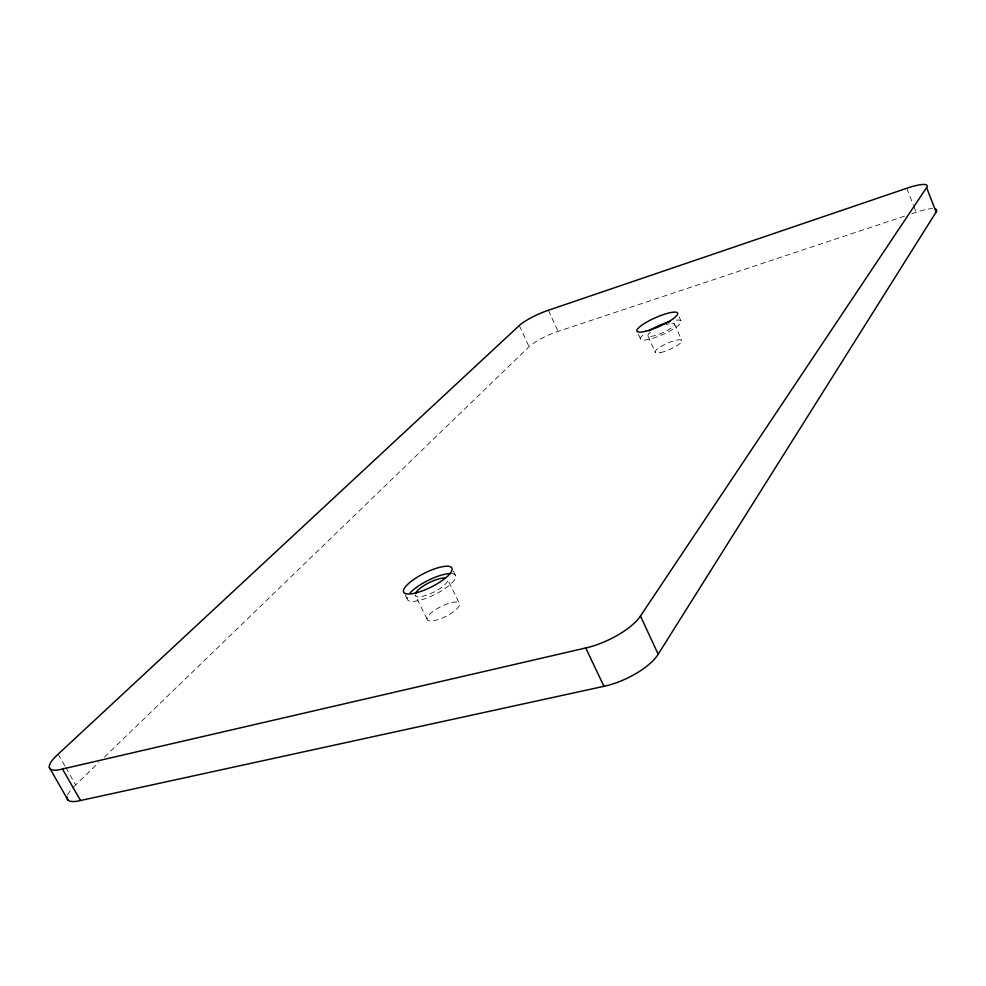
<?xml version="1.0" encoding="UTF-8"?>
<svg xmlns="http://www.w3.org/2000/svg" width="986" height="986" viewBox="0 0 986 986"><rect width="100%" height="100%" fill="white"/><g stroke="black" fill="none" stroke-linecap="round" stroke-linejoin="round"><path stroke-width="0.74" stroke-dasharray="4.93 3.7" d="M73.728 786.779A37.949 10.772 -30.1 0 1 75.663 784.905L98.883 762.461M104.417 757.125L529.075 346.727A23.664 4.733 -24.6 0 1 558.039 331.407L904.495 216.144M911.803 213.703L916.191 212.249A27.164 5.78 -22.1 0 1 932.522 208.638M58.137 754.179L65.002 766.196M65.754 767.539L75.663 784.905M427.074 618.998L415.081 594.915A18.093 5.238 -26.6 0 0 432.09 592.906A18.093 5.238 -26.6 0 0 447.755 579.78L459.624 603.913A18.031 5.472 -26.7 0 1 436.022 620.182A18.031 5.472 -26.7 0 1 434.419 610.42A18.031 5.472 -26.7 0 1 459.624 603.913M405.271 594.952L407.095 598.613M453.338 571.177L455.742 576.083M519.302 325.528L529.075 346.727M548.401 310.257L558.039 331.407M638.299 334.044L640.653 339.357M647.95 335.856L655.246 352.347M674.498 323.864L681.72 340.392M679.132 316.74L680.87 320.733M906.763 188.277L913.418 205.199M913.973 206.604L916.191 212.249M67.627 795.073A37.949 10.772 -30.1 0 1 72.841 787.691M451.847 573.593A26.942 7.802 -26.6 0 1 435.565 594.127A26.942 7.802 -26.6 0 1 407.76 596.086M676.334 320.167A22.222 4.868 -23.9 0 1 675.274 327.783A22.222 4.868 -23.9 0 1 647.629 339.64A22.222 4.868 -23.9 0 1 644.203 333.946M671.799 323.334A14.568 3.192 -23.9 0 1 670.32 328.646A14.568 3.192 -23.9 0 1 652.19 336.226A14.568 3.192 -23.9 0 1 650.649 332.171M666.302 324.554A14.568 3.192 -23.9 0 1 669.321 323.741M660.484 352.606A14.531 3.328 -23.8 0 0 681.77 341.316A14.531 3.328 -23.8 0 0 663.233 345.248A14.531 3.328 -23.8 0 0 660.484 352.606"/><path stroke-width="1.48" d="M67.085 797.033A37.949 10.772 -30.1 0 0 80.495 800.521L603.962 686.318A44.321 16.442 -25.4 0 0 658.18 654.236L936.121 212.039A27.164 5.78 -22.1 0 0 935.467 209.007M926.581 187.599A27.275 5.448 -22.2 0 0 906.763 188.277L548.401 310.257A23.75 4.462 -24.7 0 0 519.302 325.528L58.137 754.179A38.134 10.18 -29.8 0 0 62.512 769.006L585.758 647.975A44.592 15.554 -25.4 0 0 640.469 616.028L926.581 187.599L936.121 212.039M49.362 767.552L67.935 799.991M62.512 769.006L80.495 800.521M585.758 647.975L603.962 686.318M640.469 616.028L658.18 654.236M415.5 593.227A18.093 5.238 -26.6 0 1 428.639 582.936A18.093 5.238 -26.6 0 1 445.167 578.092M410.016 592.98A26.942 7.802 -26.6 0 1 450.627 573.532M648.85 330.791A22.222 4.868 -23.9 0 1 670.135 321.485M416.745 592.697A26.967 7.703 -26.6 0 0 452.143 568.737A26.967 7.703 -26.6 0 0 414.514 578.955A26.967 7.703 -26.6 0 0 416.745 592.697M645.707 331.247A22.247 4.77 -23.9 0 0 677.665 313.979A22.247 4.77 -23.9 0 0 648.517 321.091A22.247 4.77 -23.9 0 0 645.707 331.247"/></g></svg>
